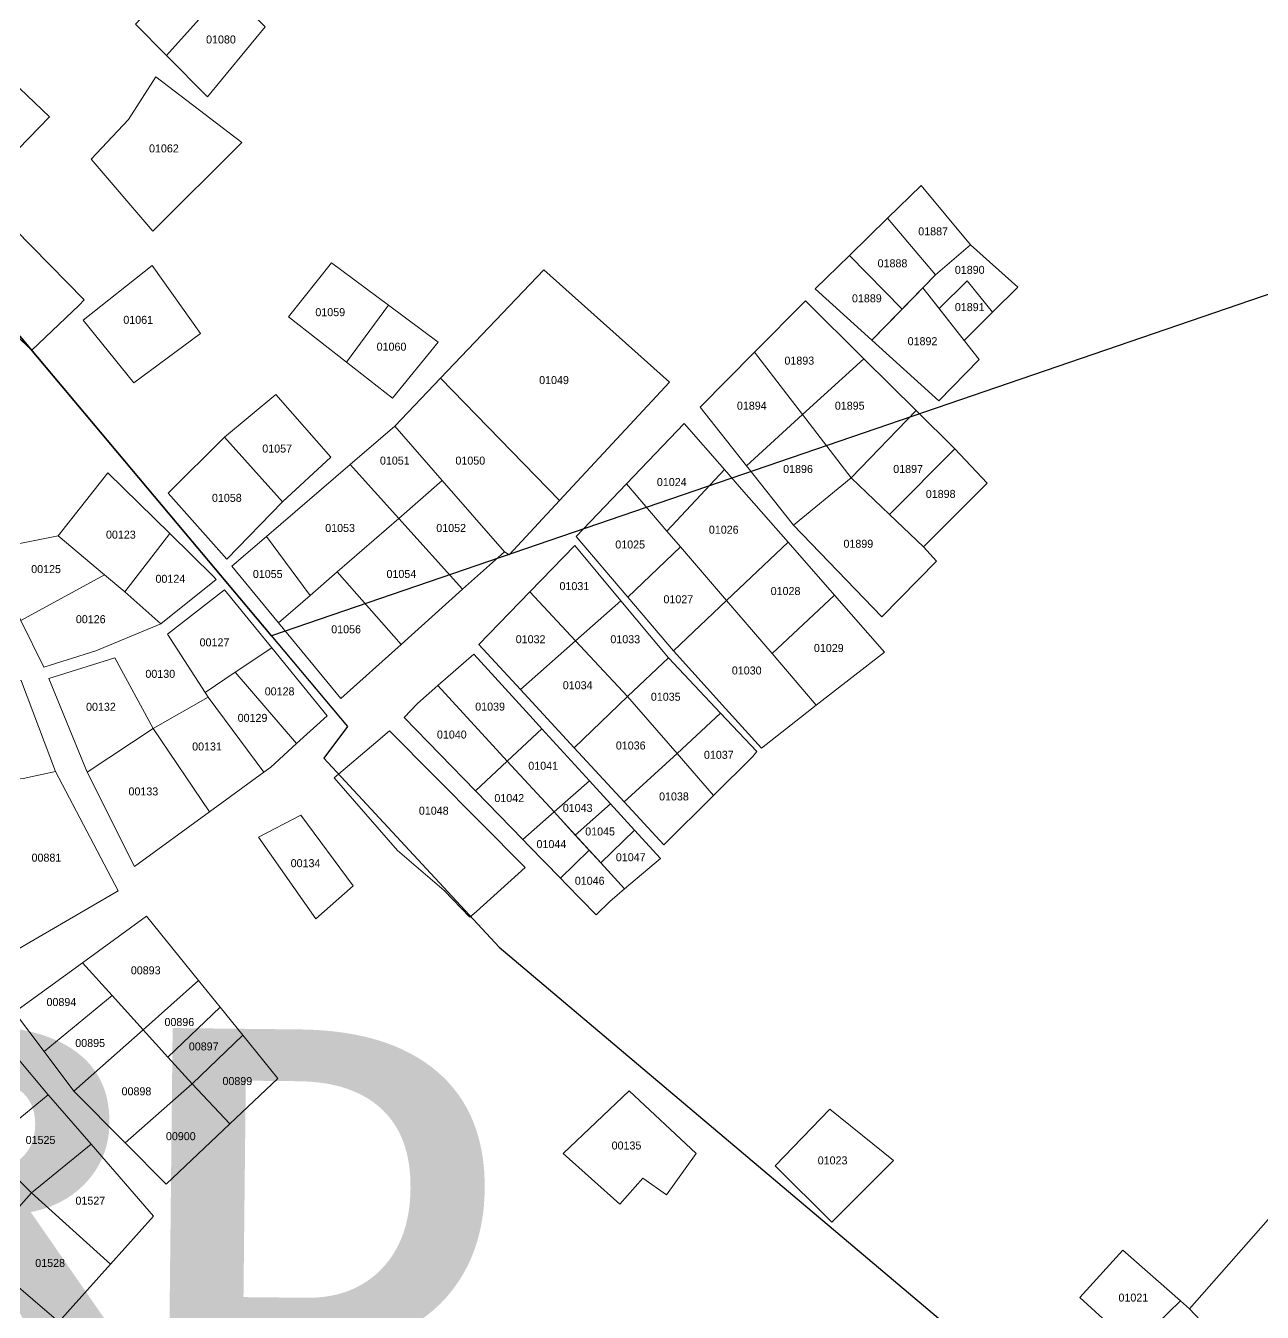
# Model space of a CAD drawing. Header units: metres. Extents: x 245225 to 248406, y 1633796 to 1637634.
# Drawn here: x 247361.7 to 247593.6, y 1635519.8 to 1635760.9 of the extents above; entities that cross this region are included whole.
import ezdxf
from ezdxf.enums import TextEntityAlignment as Align

# ---------------------------------------------------------------- set-up
doc = ezdxf.new("R2010")
doc.units = ezdxf.units.M
doc.header["$MEASUREMENT"] = 0
doc.layers.add('Etat des lieux', color=2, linetype='Continuous', lineweight=13)
doc.layers.add('historique_numero_parcelle', color=7, linetype='Continuous')
doc.layers.add('limites_sections', color=7, linetype='Continuous')
doc.layers.add('LIMITES_PARCELLES', color=7, linetype='Continuous', lineweight=0, true_color=0xffffff)
doc.styles.add('Style-FANCY', font='FANCY.shx')
doc.styles.add('Style-Times New Roman', font='times.ttf')

msp = doc.modelspace()

# ---------------------------------------------------------------- linework, layer by layer
at = {"layer": 'limites_parcelles', "flags": 128}
for points in [[(247395.14, 1635771.694), (247399.241, 1635767.802), (247388.13, 1635755.338), (247382.313, 1635761.207), (247393.535, 1635773.217), (247395.14, 1635771.694)], [(247405.161, 1635762.185), (247406.616, 1635760.73), (247395.768, 1635747.633), (247388.13, 1635755.338), (247399.241, 1635767.802), (247405.161, 1635762.185)], [(247339.526, 1635750.971), (247349.343, 1635759.866), (247366.144, 1635743.859), (247356.355, 1635733.805), (247351.318, 1635738.769), (247339.526, 1635750.971)], [(247402.214, 1635739.071), (247385.567, 1635722.424), (247373.95, 1635735.921), (247380.961, 1635743.33), (247386.111, 1635751.337), (247402.214, 1635739.071)], [(247333.998, 1635729.571), (247344.143, 1635738.834), (247346.688, 1635735.997), (247372.669, 1635709.526), (247371.72, 1635708.578), (247362.827, 1635700.14), (247345.1, 1635716.677), (247333.998, 1635729.571)], [(247543.003, 1635707.228), (247538.206, 1635713.083), (247532.968, 1635707.949), (247529.946, 1635711.821), (247532.308, 1635714.237), (247538.834, 1635719.881), (247547.717, 1635711.934), (247543.003, 1635707.228)], [(247461.769, 1635671.905), (247452.331, 1635661.745), (247451.458, 1635662.301), (247439.802, 1635675.667), (247430.9, 1635685.875), (247439.457, 1635694.846), (247461.769, 1635671.905)], [(247380.268, 1635654.834), (247376.499, 1635658.003), (247367.806, 1635665.312), (247377.093, 1635677.139), (247388.695, 1635665.769), (247380.268, 1635654.834)], [(247431.646, 1635668.571), (247420.119, 1635658.542), (247415.062, 1635654.142), (247406.822, 1635665.175), (247422.528, 1635678.678), (247431.646, 1635668.571)], [(247504.675, 1635664.095), (247493.113, 1635653.169), (247484.481, 1635663.228), (247481.927, 1635666.204), (247492.736, 1635677.715), (247495.917, 1635674.087), (247504.675, 1635664.095)], [(247481.927, 1635666.204), (247484.481, 1635663.228), (247474.592, 1635653.837), (247464.911, 1635665.202), (247474.332, 1635675.054), (247481.927, 1635666.204)], [(247523.648, 1635669.303), (247530.057, 1635663.236), (247532.491, 1635660.59), (247522.225, 1635650.112), (247505.656, 1635667.319), (247516.504, 1635676.182), (247523.648, 1635669.303)], [(247397.392, 1635657.132), (247387.014, 1635648.802), (247380.268, 1635654.834), (247388.695, 1635665.769), (247396.936, 1635657.692), (247397.392, 1635657.132)], [(247360.786, 1635649.411), (247376.499, 1635658.003), (247380.268, 1635654.834), (247387.014, 1635648.802), (247374.87, 1635643.722), (247365.107, 1635640.706), (247360.786, 1635649.411)], [(247432.086, 1635644.937), (247420.819, 1635634.837), (247409.126, 1635648.977), (247415.062, 1635654.142), (247420.119, 1635658.542), (247432.086, 1635644.937)], [(247407.825, 1635644.325), (247401.006, 1635639.728), (247395.355, 1635635.919), (247388.273, 1635646.858), (247398.979, 1635655.184), (247407.825, 1635644.325)], [(247501.644, 1635643.228), (247509.946, 1635633.554), (247499.651, 1635625.534), (247492.938, 1635632.957), (247483.167, 1635643.771), (247493.113, 1635653.169), (247501.644, 1635643.228)], [(247458.508, 1635629.116), (247452.01, 1635623.072), (247439.001, 1635637.223), (247445.728, 1635643.109), (247456.841, 1635630.938), (247458.508, 1635629.116)], [(247412.47, 1635626.356), (247407.652, 1635621.973), (247406.343, 1635621.018), (247395.904, 1635635.07), (247395.355, 1635635.919), (247401.006, 1635639.728), (247412.47, 1635626.356)], [(247367.276, 1635621.126), (247361.244, 1635619.803), (247355.837, 1635619.173), (247348.306, 1635618.295), (247346.803, 1635626.544), (247345.051, 1635636.155), (247360.848, 1635638.197), (247360.926, 1635638.033), (247367.276, 1635621.126)], [(247452.01, 1635623.072), (247446.046, 1635617.526), (247432.683, 1635631.281), (247435.145, 1635633.849), (247439.001, 1635637.223), (247452.01, 1635623.072)], [(247490.649, 1635616.603), (247483.836, 1635624.49), (247491.99, 1635632.075), (247498.777, 1635624.853), (247498.043, 1635623.939), (247490.649, 1635616.603)], [(247446.23, 1635594.874), (247444.96, 1635593.816), (247440.145, 1635598.843), (247431.441, 1635606.332), (247419.534, 1635619.958), (247427.34, 1635626.573), (247429.932, 1635628.741), (247455.332, 1635603.129), (247446.23, 1635594.874)], [(247357.065, 1635585.959), (247356.408, 1635603.72), (247355.837, 1635619.173), (247361.244, 1635619.803), (247367.276, 1635621.126), (247379.024, 1635598.743), (247357.065, 1635585.959)], [(247471.377, 1635615.048), (247464.745, 1635609.219), (247461.973, 1635612.234), (247460.771, 1635613.542), (247467.423, 1635619.371), (247468.724, 1635617.949), (247471.377, 1635615.048)], [(247467.332, 1635606.405), (247461.973, 1635601.13), (247456.053, 1635607.224), (247454.907, 1635608.404), (247460.771, 1635613.542), (247461.973, 1635612.234), (247467.332, 1635606.405)], [(247461.973, 1635601.13), (247467.332, 1635606.405), (247468.334, 1635605.315), (247474.007, 1635599.144), (247471.207, 1635596.779), (247468.667, 1635594.239), (247463.041, 1635600.03), (247461.973, 1635601.13)], [(247394.118, 1635581.943), (247383.716, 1635572.731), (247377.918, 1635579.123), (247372.325, 1635585.288), (247384.345, 1635594.029), (247394.118, 1635581.943)], [(247388.369, 1635567.601), (247392.925, 1635562.577), (247380.343, 1635551.523), (247370.719, 1635561.22), (247383.716, 1635572.731), (247388.369, 1635567.601)], [(247348.267, 1635557.913), (247359.86, 1635567.784), (247365.892, 1635560.504), (247354.171, 1635550.892), (247351.719, 1635553.808), (247348.267, 1635557.913)], [(247362.816, 1635542.151), (247352.798, 1635530.901), (247338.836, 1635542.832), (247329.047, 1635555.532), (247342.132, 1635565.209), (247351.719, 1635553.808), (247354.171, 1635550.892), (247355.513, 1635549.295), (247362.816, 1635542.151)], [(247487.413, 1635549.526), (247481.857, 1635541.747), (247477.412, 1635544.922), (247473.126, 1635540.001), (247462.49, 1635549.526), (247474.872, 1635561.273), (247487.413, 1635549.526)], [(247373.949, 1635551.254), (247362.816, 1635542.151), (247355.513, 1635549.295), (247354.171, 1635550.892), (247365.892, 1635560.504), (247365.956, 1635560.427), (247373.949, 1635551.254)], [(247610.399, 1635535.027), (247599.074, 1635518.411), (247590.502, 1635509.211), (247579.919, 1635520.422), (247600.687, 1635543.95), (247610.399, 1635535.027)], [(247579.919, 1635520.422), (247590.502, 1635509.211), (247590.396, 1635509.097), (247574.839, 1635494.492), (247563.197, 1635506.875), (247569.441, 1635513.331), (247578.256, 1635521.886), (247579.919, 1635520.422)]]:
    msp.add_lwpolyline(points, close=True, dxfattribs=at)
at = {"layer": 'limites_parcelles'}
for points in [[(247538.834, 1635719.881), (247532.308, 1635714.237), (247523.29, 1635724.852), (247529.595, 1635731.009)], [(247526.024, 1635707.808), (247516.16, 1635717.889), (247523.29, 1635724.852), (247532.308, 1635714.237)], [(247526.024, 1635707.808), (247520.354, 1635702.008), (247509.758, 1635711.636), (247516.16, 1635717.889)], [(247394.451, 1635703.258), (247381.989, 1635693.972), (247372.464, 1635705.719), (247385.402, 1635715.958)], [(247429.716, 1635708.562), (247421.869, 1635697.84), (247410.961, 1635706.354), (247419.057, 1635716.514)], [(247461.769, 1635671.905), (247439.457, 1635694.846), (247458.84, 1635715.165), (247482.414, 1635694.13)], [(247543.003, 1635707.228), (247537.679, 1635701.913), (247532.968, 1635707.949), (247538.206, 1635713.083)], [(247540.456, 1635698.355), (247532.909, 1635690.602), (247520.354, 1635702.008), (247529.946, 1635711.821)], [(247421.869, 1635697.84), (247429.716, 1635708.562), (247439.059, 1635701.592), (247430.487, 1635691.114)], [(247518.88, 1635698.516), (247507.375, 1635688.03), (247498.366, 1635699.72), (247507.905, 1635709.387)], [(247507.375, 1635688.03), (247496.861, 1635678.446), (247488.194, 1635689.411), (247498.366, 1635699.72)], [(247528.665, 1635688.824), (247516.504, 1635676.182), (247507.375, 1635688.03), (247518.88, 1635698.516)], [(247409.874, 1635671.662), (247399, 1635683.806), (247408.614, 1635691.834), (247418.932, 1635680.06)], [(247516.504, 1635676.182), (247505.656, 1635667.319), (247496.861, 1635678.446), (247507.375, 1635688.03)], [(247516.504, 1635676.182), (247528.665, 1635688.824), (247535.951, 1635681.606), (247523.648, 1635669.303)], [(247439.802, 1635675.667), (247431.646, 1635668.571), (247422.528, 1635678.678), (247430.9, 1635685.875)], [(247492.736, 1635677.715), (247481.927, 1635666.204), (247474.332, 1635675.054), (247485.151, 1635686.369)], [(247409.874, 1635671.662), (247399.397, 1635660.946), (247388.443, 1635673.329), (247399, 1635683.806)], [(247523.648, 1635669.303), (247535.951, 1635681.606), (247542.016, 1635675.195), (247530.057, 1635663.236)], [(247451.458, 1635662.301), (247443.631, 1635655.286), (247431.646, 1635668.571), (247439.802, 1635675.667)], [(247443.631, 1635655.286), (247432.086, 1635644.937), (247420.119, 1635658.542), (247431.646, 1635668.571)], [(247376.499, 1635658.003), (247360.786, 1635649.411), (247354.232, 1635662.613), (247367.806, 1635665.312)], [(247415.062, 1635654.142), (247409.126, 1635648.977), (247400.34, 1635659.602), (247406.822, 1635665.175)], [(247473.289, 1635653.149), (247464.794, 1635645.614), (247456.221, 1635654.809), (247464.646, 1635663.482)], [(247493.113, 1635653.169), (247483.167, 1635643.771), (247474.592, 1635653.837), (247484.481, 1635663.228)], [(247513.351, 1635654.197), (247501.644, 1635643.228), (247493.113, 1635653.169), (247504.675, 1635664.095)], [(247464.794, 1635645.614), (247454.489, 1635636.474), (247446.654, 1635644.961), (247456.221, 1635654.809)], [(247482.241, 1635642.448), (247474.523, 1635635.179), (247464.794, 1635645.614), (247473.289, 1635653.149)], [(247509.946, 1635633.554), (247501.644, 1635643.228), (247513.351, 1635654.197), (247522.722, 1635643.506)], [(247474.523, 1635635.179), (247464.559, 1635625.565), (247454.489, 1635636.474), (247464.794, 1635645.614)], [(247412.47, 1635626.356), (247401.006, 1635639.728), (247407.825, 1635644.325), (247418.209, 1635631.577)], [(247385.589, 1635629.161), (247373.203, 1635621.02), (247366.059, 1635638.562), (247378.442, 1635642.452)], [(247491.99, 1635632.075), (247483.836, 1635624.49), (247474.523, 1635635.179), (247482.241, 1635642.448)], [(247406.343, 1635621.018), (247396.145, 1635613.575), (247385.589, 1635629.161), (247395.904, 1635635.07)], [(247483.836, 1635624.49), (247473.927, 1635615.416), (247464.559, 1635625.565), (247474.523, 1635635.179)], [(247396.145, 1635613.575), (247382.093, 1635603.32), (247373.203, 1635621.02), (247385.589, 1635629.161)], [(247467.423, 1635619.371), (247460.771, 1635613.542), (247452.01, 1635623.072), (247458.508, 1635629.116)], [(247490.649, 1635616.603), (247481.348, 1635607.376), (247473.927, 1635615.416), (247483.836, 1635624.49)], [(247460.771, 1635613.542), (247454.907, 1635608.404), (247446.046, 1635617.526), (247452.01, 1635623.072)], [(247475.87, 1635610.137), (247469.523, 1635604.021), (247464.745, 1635609.219), (247471.377, 1635615.048)], [(247423.106, 1635599.717), (247416.095, 1635593.5), (247405.379, 1635608.846), (247413.317, 1635612.947)], [(247469.523, 1635604.021), (247475.87, 1635610.137), (247480.732, 1635604.823), (247474.007, 1635599.144)], [(247377.918, 1635579.123), (247365.163, 1635568.628), (247359.606, 1635576.037), (247372.325, 1635585.288)], [(247398.158, 1635576.948), (247388.369, 1635567.601), (247383.716, 1635572.731), (247394.118, 1635581.943)], [(247365.163, 1635568.628), (247377.918, 1635579.123), (247383.716, 1635572.731), (247370.719, 1635561.22)], [(247402.398, 1635571.705), (247392.925, 1635562.577), (247388.369, 1635567.601), (247398.158, 1635576.948)], [(247399.958, 1635555.064), (247392.925, 1635562.577), (247402.398, 1635571.705), (247408.951, 1635563.602)], [(247399.958, 1635555.064), (247388.049, 1635543.758), (247380.343, 1635551.523), (247392.925, 1635562.577)], [(247512.508, 1635557.81), (247524.414, 1635548.218), (247512.839, 1635536.643), (247502.256, 1635547.226)], [(247377.588, 1635528.76), (247362.816, 1635542.151), (247373.949, 1635551.254), (247385.668, 1635537.805)], [(247377.588, 1635528.76), (247367.941, 1635517.961), (247352.798, 1635530.901), (247362.816, 1635542.151)], [(247578.256, 1635521.886), (247569.441, 1635513.331), (247559.387, 1635522.538), (247567.43, 1635531.428)]]:
    msp.add_3dface(points, dxfattribs=at)
at = {"layer": 'limites_sections', "flags": 128}
for points in [[(247688.8371, 1635742.8119), (247407.794584, 1635646.540732), (247359.67, 1635703.852), (247358.082, 1635722.505), (247348.226, 1635742.018), (247296.302, 1635790.305), (247259.922, 1635819.078), (247239.243, 1635827.517), (247208.989, 1635842.891), (247157.176, 1635763.416), (247116.137, 1635700.429), (247008.98, 1635752.684), (246962.593, 1635800.671), (246941.436, 1635834.968), (247023.465, 1635880.339), (247272.106, 1636026.778), (247452.105, 1636133.557), (247546.68, 1636188.471), (247697.695, 1636290.674)], [(246830.429, 1635922.573), (246921.811, 1635824.113), (246941.436, 1635834.968), (246941.436, 1635834.968), (246962.593, 1635800.671), (247008.98, 1635752.684), (247116.137, 1635700.429), (247157.176, 1635763.416), (247208.989, 1635842.891), (247239.243, 1635827.517), (247259.922, 1635819.078), (247296.302, 1635790.305), (247348.226, 1635742.018), (247358.082, 1635722.505), (247359.67, 1635703.852), (247422.045, 1635629.57), (247417.621, 1635623.631), (247450.488, 1635588.229), (247542.1, 1635510.838)]]:
    msp.add_lwpolyline(points, dxfattribs=at)

# ---------------------------------------------------------------- texts
at = {"layer": 'Etat des lieux', "color": 7, "linetype": 'Continuous', "lineweight": 0, "insert": (247028.103643, 1635546.483095), "char_height": 60, "attachment_point": 5, "rotation": 359.38531881, "style": 'Style-Times New Roman'}
msp.add_mtext('\\fArial Black|b0|i0|c00|p39;YEUMBEUL NORD', dxfattribs=at)
at = {"layer": 'historique_numero_parcelle', "style": 'Style-FANCY'}
for s, p in [('01080', (247398.313544, 1635758.355561)), ('01062', (247387.616357, 1635737.934144)), ('01887', (247531.855649, 1635722.385746)), ('01888', (247524.234267, 1635716.401636)), ('01890', (247538.714893, 1635715.169613)), ('01889', (247519.426933, 1635709.830848)), ('01891', (247538.714893, 1635708.188152)), ('01061', (247382.794367, 1635705.798887)), ('01059', (247418.805398, 1635707.236246)), ('01060', (247430.296098, 1635700.768128)), ('01892', (247529.862364, 1635701.793367)), ('01893', (247506.763713, 1635698.155967)), ('01049', (247460.76697, 1635694.505346)), ('01894', (247497.852559, 1635689.707812)), ('01895', (247516.213495, 1635689.707812)), ('01057', (247408.853632, 1635681.671777)), ('01051', (247430.911671, 1635679.413069)), ('01050', (247445.069854, 1635679.413069)), ('01896', (247506.518217, 1635677.838594)), ('01897', (247527.165567, 1635677.838594)), ('01024', (247482.844246, 1635675.389745)), ('01058', (247399.414843, 1635672.431607)), ('01898', (247533.270002, 1635673.167175)), ('01053', (247420.652118, 1635666.784837)), ('01052', (247441.479011, 1635666.784837)), ('01026', (247492.590822, 1635666.457581)), ('00123', (247379.543691, 1635665.534862)), ('01025', (247475.046986, 1635663.68553)), ('01899', (247517.829374, 1635663.824337)), ('00125', (247365.51814, 1635659.072402)), ('00124', (247388.82679, 1635657.254835)), ('01055', (247407.082202, 1635658.160678)), ('01054', (247432.142817, 1635658.160678)), ('01031', (247464.582242, 1635655.88272)), ('01028', (247504.184117, 1635654.958703)), ('01027', (247484.075393, 1635653.418674)), ('00126', (247373.89311, 1635649.681639)), ('01056', (247421.780668, 1635647.791154)), ('00127', (247397.100856, 1635645.339674)), ('01032', (247456.374599, 1635645.92387)), ('01033', (247474.123626, 1635645.92387)), ('01029', (247512.289164, 1635644.281173)), ('01030', (247496.899834, 1635640.071762)), ('00130', (247386.933953, 1635639.437991)), ('00128', (247409.310148, 1635636.150863)), ('01034', (247465.197815, 1635637.299711)), ('01035', (247481.715695, 1635635.143672)), ('00132', (247375.805767, 1635633.264033)), ('01039', (247448.78253, 1635633.295638)), ('00129', (247404.231652, 1635631.186814)), ('01040', (247441.600843, 1635628.059542)), ('00131', (247395.69812, 1635625.820664)), ('01036', (247475.149581, 1635626.006171)), ('01037', (247491.667462, 1635624.260805)), ('01041', (247458.734296, 1635622.207434)), ('00133', (247383.762708, 1635617.396385)), ('01042', (247452.373374, 1635616.14999)), ('01038', (247483.254628, 1635616.457995)), ('01048', (247438.21519, 1635613.788613)), ('01043', (247465.197815, 1635614.301956)), ('01045', (247469.404232, 1635609.887208)), ('01044', (247460.273229, 1635607.525831)), ('00881', (247365.584463, 1635604.984722)), ('00134', (247414.172423, 1635603.945849)), ('01047', (247475.149581, 1635605.061786)), ('01046', (247467.454917, 1635600.647038)), ('00893', (247384.201939, 1635583.861875)), ('00894', (247368.392831, 1635577.917757)), ('00896', (247390.507306, 1635574.168391)), ('00895', (247373.784377, 1635570.236128)), ('00897', (247395.076413, 1635569.595993)), ('00899', (247401.381779, 1635563.103187)), ('00898', (247382.465679, 1635561.18278)), ('01525', (247364.478587, 1635552.060037)), ('00900', (247390.781453, 1635552.769567)), ('00135', (247474.353099, 1635551.020932)), ('01023', (247513.002724, 1635548.23013)), ('01527', (247373.82288, 1635540.682161)), ('01528', (247366.281486, 1635529.003613)), ('01021', (247569.398205, 1635522.511657))]:
    msp.add_text(s, height=1.499994, dxfattribs=at).set_placement(p, align=Align.MIDDLE_CENTER)

doc.saveas('drawing.dxf')
